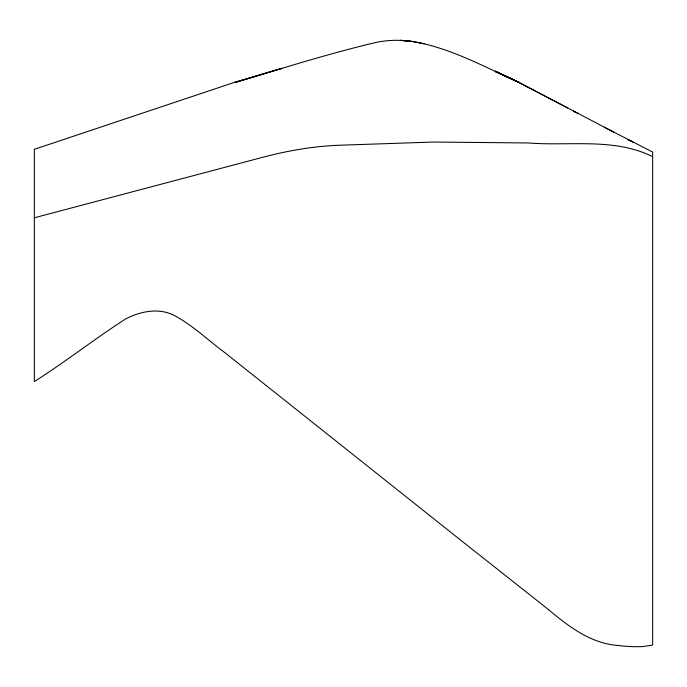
<?xml version="1.0" encoding="UTF-8"?>
<svg xmlns="http://www.w3.org/2000/svg" width="687" height="687" viewBox="0 0 687 687"><rect width="100%" height="100%" fill="white"/><g stroke="black" fill="none" stroke-linecap="round" stroke-linejoin="round"><path stroke-width="1.03" d="M34.35 149.311L234.507 82.346L281.928 68.331L234.507 82.663C281.73 68.563 328.755 53.526 376.768 42.276C388.49 39.906 400.521 39.743 412.337 41.478C450.268 47.678 484.352 66.914 519.037 82.44L495.327 71.302L519.037 82.38L613.877 132.205L604.388 127.172M34.35 217.796L262.958 157.237A397.352 397.352 0 0 1 300.897 149.113A317.385 317.385 0 0 1 338.828 145.249L433.677 142.037L528.518 142.973C569.909 146.237 614.101 137.512 652.65 156.653M412.337 41.478L400.478 40.335L412.337 41.478L424.188 43.77M495.327 71.165L519.037 82.406M575.938 112.419L573.568 111.217L578.308 113.621M609.137 129.714L652.65 152.05L652.65 645.102L642.328 646.622A144.777 144.777 0 0 1 618.618 645.514C590.683 643.736 568.072 626.037 547.487 608.794C517.483 584.998 487.384 561.331 457.387 537.535L225.018 352.783C207.706 340.065 192.094 324.565 172.858 314.749C157.521 307.699 139.813 311.546 125.438 319.069C94.497 338.949 65.471 361.851 34.35 381.568L34.35 149.259M519.037 82.68L567.642 107.962M632.847 141.865L628.107 139.762L632.847 141.934M519.037 82.363L495.327 71.525L519.037 82.38"/></g></svg>
